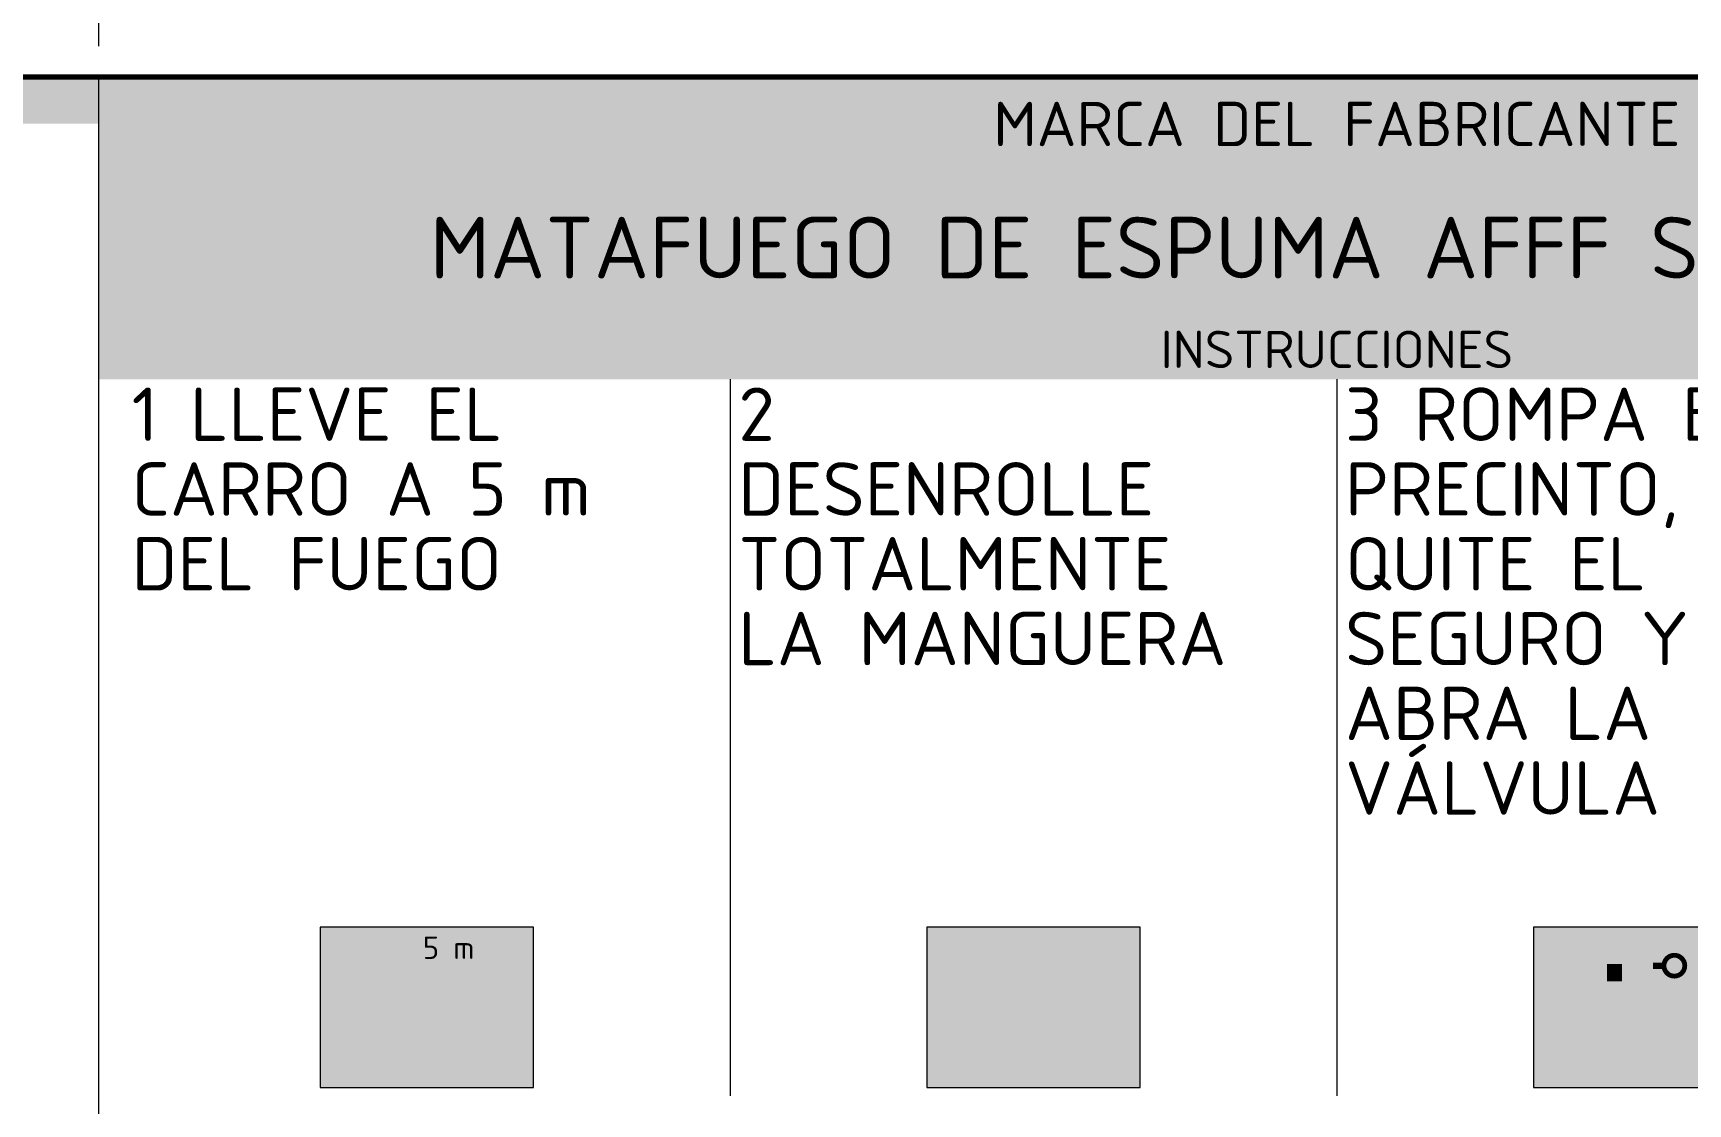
# Model space of a CAD drawing. Header units: millimetres. Extents: x 0 to 2382, y 0 to 420.
# Drawn here: x 1898.5 to 1979.1, y 291.8 to 343.9 of the extents above; entities that cross this region are included whole.
import ezdxf
from ezdxf.enums import TextEntityAlignment as Align

# ---------------------------------------------------------------- set-up
doc = ezdxf.new("R2010")
doc.units = ezdxf.units.MM
for name, color, linetype, lineweight in [('01-VISIBLE', 7, 'CONTINUOUS', 70), ('04-COTA', 3, 'CONTINUOUS', 18), ('08-FINA', 5, 'CONTINUOUS', 18), ('13-GRAFICA', 30, 'CONTINUOUS', 18)]:
    doc.layers.add(name, color=color, linetype=linetype, lineweight=lineweight)
doc.styles.add('ISO3098', font='isocpeur.ttf')
doc.dimstyles.new('FLAMA-IRAM', dxfattribs={"dimtxt": 3.5, "dimasz": 3.5, "dimexe": 2, "dimexo": 1.5, "dimgap": 1, "dimtad": 1, "dimdec": 1, "dimtxsty": 'ISO3098', "dimblk": 'IRAM_FLECHA', "dimblk1": 'IRAM_FLECHA', "dimblk2": 'IRAM_FLECHA', "dimcen": 2.5, "dimclrd": 256, "dimclre": 256, "dimclrt": 256, "dimazin": 3, "dimtfac": 1, "dimtmove": 0, "dimatfit": 3, "dimlwd": 18, "dimlwe": 18})

# ---------------------------------------------------------------- blocks, each defined once
blk = doc.blocks.new('IRAM_FLECHA')
blk.add_solid([(0, 0), (-1, 0.125), (-1, -0.125)])

msp = doc.modelspace()

# ---------------------------------------------------------------- hatches: boundary and pattern name
at = {"layer": '13-GRAFICA', "true_color": 0xeedeaa}
h = msp.add_hatch(color=7, dxfattribs=at)
h.dxf.hatch_style = 1
h.paths.add_polyline_path([(1901.681, 339.531), (1901.681, 341.801), (1841.363, 341.801), (1841.363, 339.531)])
h = msp.add_hatch(color=7, dxfattribs=at)
h.dxf.hatch_style = 1
h.paths.add_polyline_path([(2022.319, 330.001), (2022.319, 341.801), (1901.681, 341.801), (1901.681, 330.001)])
at = {"layer": '13-GRAFICA', "true_color": 0xffd200}
h = msp.add_hatch(color=7, dxfattribs=at)
h.dxf.hatch_style = 1
h.paths.add_polyline_path([(2022.319, 327.089), (2022.319, 330.001), (1901.681, 330.001), (1901.681, 327.089)])
at = {"layer": '13-GRAFICA', "true_color": 0xffffff}
h = msp.add_hatch(color=7, dxfattribs=at)
h.dxf.hatch_style = 1
h.paths.add_polyline_path([(1922.861, 292.609), (1922.861, 300.409), (1912.461, 300.409), (1912.461, 292.609)])
h = msp.add_hatch(color=7, dxfattribs=at)
h.dxf.hatch_style = 1
h.paths.add_polyline_path([(1952.42, 292.609), (1952.42, 300.409), (1942.02, 300.409), (1942.02, 292.609)])
h = msp.add_hatch(color=7, dxfattribs=at)
h.dxf.hatch_style = 1
h.paths.add_polyline_path([(1981.98, 292.609), (1981.98, 300.409), (1971.58, 300.409), (1971.58, 292.609)])
at = {"layer": '13-GRAFICA', "true_color": 0x191919}
h = msp.add_hatch(color=7, dxfattribs=at)
h.dxf.hatch_style = 1
h.paths.add_polyline_path([(1914.829, 293.409), (1914.83, 293.385), (1914.828, 293.361), (1914.824, 293.337), (1914.818, 293.314), (1914.809, 293.292), (1914.799, 293.271), (1914.786, 293.25), (1914.771, 293.232), (1914.755, 293.214), (1914.737, 293.198), (1914.718, 293.185), (1914.697, 293.173), (1914.675, 293.163), (1914.652, 293.155), (1914.629, 293.15), (1914.606, 293.147), (1914.582, 293.146), (1914.558, 293.148), (1914.534, 293.152), (1914.511, 293.158), (1914.489, 293.166), (1914.468, 293.177), (1914.447, 293.19), (1914.428, 293.204), (1914.411, 293.221), (1914.395, 293.239), (1914.381, 293.258), (1914.37, 293.279), (1914.36, 293.301), (1914.352, 293.323), (1913.826, 295.184), (1913.425, 293.338), (1913.419, 293.315), (1913.41, 293.292), (1913.4, 293.271), (1913.387, 293.251), (1913.372, 293.232), (1913.356, 293.214), (1913.338, 293.199), (1913.319, 293.185), (1913.298, 293.173), (1913.276, 293.163), (1913.253, 293.155), (1913.23, 293.15), (1913.207, 293.147), (1913.183, 293.146), (1913.159, 293.148), (1913.135, 293.152), (1913.112, 293.158), (1913.09, 293.166), (1913.068, 293.177), (1913.048, 293.19), (1913.029, 293.204), (1913.012, 293.22), (1912.996, 293.238), (1912.982, 293.258), (1912.97, 293.279), (1912.961, 293.3), (1912.953, 293.323), (1912.947, 293.346), (1912.944, 293.37), (1912.944, 293.394), (1912.945, 293.418), (1912.949, 293.441), (1913.509, 296.016), (1913.507, 296.019), (1913.492, 296.048), (1913.479, 296.078), (1913.47, 296.11), (1913.464, 296.142), (1913.461, 296.175), (1913.461, 296.208), (1913.583, 298.276), (1913.587, 298.309), (1913.593, 298.341), (1913.603, 298.372), (1913.616, 298.403), (1913.632, 298.431), (1913.65, 298.459), (1913.671, 298.484), (1913.695, 298.507), (1913.72, 298.527), (1913.748, 298.545), (1913.777, 298.561), (1913.778, 298.561), (1913.755, 298.582), (1913.723, 298.617), (1913.695, 298.656), (1913.67, 298.696), (1913.65, 298.74), (1913.634, 298.785), (1913.622, 298.831), (1913.615, 298.878), (1913.613, 298.926), (1913.615, 298.974), (1913.622, 299.021), (1913.634, 299.067), (1913.65, 299.112), (1913.67, 299.155), (1913.695, 299.196), (1913.723, 299.235), (1913.755, 299.27), (1913.791, 299.302), (1913.829, 299.331), (1913.87, 299.355), (1913.913, 299.376), (1913.958, 299.392), (1914.005, 299.403), (1914.052, 299.41), (1914.1, 299.413), (1914.147, 299.41), (1914.195, 299.403), (1914.241, 299.392), (1914.286, 299.376), (1914.329, 299.355), (1914.37, 299.331), (1914.408, 299.302), (1914.444, 299.27), (1914.476, 299.235), (1914.504, 299.196), (1914.529, 299.155), (1914.549, 299.112), (1914.565, 299.067), (1914.577, 299.021), (1914.584, 298.974), (1914.586, 298.926), (1914.584, 298.878), (1914.577, 298.831), (1914.565, 298.785), (1914.549, 298.74), (1914.529, 298.696), (1914.504, 298.656), (1914.476, 298.617), (1914.444, 298.582), (1914.408, 298.55), (1914.37, 298.521), (1914.329, 298.497), (1914.286, 298.476), (1914.241, 298.46), (1914.195, 298.449), (1914.191, 298.448), (1914.206, 298.426), (1914.221, 298.397), (1914.233, 298.366), (1914.242, 298.335), (1914.249, 298.303), (1914.251, 298.27), (1914.251, 298.237), (1914.224, 297.778), (1914.791, 296.993), (1915.534, 297.099), (1915.552, 297.101), (1915.57, 297.1), (1915.587, 297.099), (1915.605, 297.095), (1915.622, 297.09), (1915.639, 297.083), (1915.654, 297.074), (1915.669, 297.064), (1915.683, 297.053), (1915.696, 297.04), (1915.707, 297.026), (1915.717, 297.011), (1915.725, 296.995), (1915.732, 296.979), (1915.737, 296.962), (1915.74, 296.944), (1915.742, 296.926), (1915.742, 296.908), (1915.74, 296.89), (1915.737, 296.873), (1915.731, 296.856), (1915.724, 296.839), (1915.716, 296.824), (1915.706, 296.809), (1915.694, 296.795), (1915.682, 296.782), (1915.668, 296.771), (1915.653, 296.761), (1915.637, 296.753), (1915.62, 296.746), (1915.603, 296.741), (1915.586, 296.738), (1914.734, 296.616), (1914.716, 296.614), (1914.698, 296.614), (1914.68, 296.616), (1914.662, 296.62), (1914.645, 296.625), (1914.628, 296.632), (1914.613, 296.641), (1914.598, 296.651), (1914.584, 296.663), (1914.571, 296.676), (1914.56, 296.69), (1914.19, 297.202), (1914.129, 296.168), (1914.126, 296.136), (1914.119, 296.104), (1914.109, 296.072), (1914.096, 296.042), (1914.092, 296.034), (1914.82, 293.456), (1914.826, 293.432)])
h = msp.add_hatch(color=7, dxfattribs=at)
h.dxf.hatch_style = 1
h.paths.add_polyline_path([(1977.339, 299.32), (1977.354, 299.321), (1977.369, 299.321), (1977.384, 299.319), (1977.398, 299.316), (1977.412, 299.311), (1977.426, 299.305), (1977.439, 299.297), (1977.451, 299.289), (1977.462, 299.279), (1977.473, 299.268), (1977.482, 299.256), (1977.49, 299.244), (1977.496, 299.23), (1977.502, 299.216), (1977.505, 299.202), (1977.508, 299.187), (1977.509, 299.172), (1977.508, 299.157), (1977.507, 299.142), (1977.503, 299.128), (1977.498, 299.114), (1977.492, 299.1), (1977.485, 299.087), (1977.476, 299.075), (1977.466, 299.064), (1977.456, 299.054), (1977.444, 299.044), (1977.431, 299.037), (1977.418, 299.03), (1977.404, 299.025), (1977.389, 299.021), (1975.442, 298.595), (1975.428, 298.592), (1975.413, 298.591), (1975.398, 298.592), (1975.383, 298.594), (1975.369, 298.597), (1975.354, 298.602), (1975.341, 298.608), (1975.328, 298.615), (1975.316, 298.624), (1975.304, 298.634), (1975.294, 298.645), (1975.285, 298.657), (1975.277, 298.669), (1975.271, 298.683), (1975.265, 298.696), (1975.261, 298.711), (1975.259, 298.726), (1975.258, 298.741), (1975.258, 298.755), (1975.26, 298.77), (1975.264, 298.785), (1975.268, 298.799), (1975.274, 298.813), (1975.282, 298.825), (1975.291, 298.838), (1975.3, 298.849), (1975.311, 298.859), (1975.323, 298.868), (1975.336, 298.876), (1975.349, 298.883), (1975.363, 298.888), (1975.377, 298.892), (1977.324, 299.318)])
h = msp.add_hatch(color=7, dxfattribs=at)
h.dxf.hatch_style = 1
h.paths.add_polyline_path([(1978.097, 299.056), (1978.149, 299.088), (1978.205, 299.114), (1978.263, 299.135), (1978.322, 299.149), (1978.382, 299.158), (1978.444, 299.161), (1978.505, 299.158), (1978.565, 299.149), (1978.625, 299.135), (1978.682, 299.114), (1978.738, 299.088), (1978.79, 299.056), (1978.834, 299.024), (1978.834, 298.537), (1978.832, 298.576), (1978.826, 298.614), (1978.817, 298.651), (1978.804, 298.687), (1978.788, 298.721), (1978.768, 298.754), (1978.745, 298.785), (1978.719, 298.813), (1978.691, 298.839), (1978.66, 298.862), (1978.627, 298.881), (1978.593, 298.898), (1978.557, 298.911), (1978.52, 298.92), (1978.482, 298.926), (1978.444, 298.927), (1978.405, 298.926), (1978.368, 298.92), (1978.33, 298.911), (1978.294, 298.898), (1978.26, 298.881), (1978.227, 298.862), (1978.196, 298.839), (1978.168, 298.813), (1978.142, 298.785), (1978.119, 298.754), (1978.1, 298.721), (1978.083, 298.687), (1978.07, 298.651), (1978.061, 298.614), (1978.056, 298.576), (1978.054, 298.537), (1978.054, 299.024)])
h = msp.add_hatch(color=7, dxfattribs=at)
h.dxf.hatch_style = 1
h.paths.add_polyline_path([(1916.725, 298.303), (1920.729, 298.303), (1920.729, 298.459), (1921.041, 298.303), (1921.197, 298.303), (1921.205, 298.303), (1921.212, 298.302), (1921.22, 298.3), (1921.227, 298.298), (1921.234, 298.294), (1921.24, 298.29), (1921.247, 298.286), (1921.252, 298.281), (1921.257, 298.275), (1921.262, 298.269), (1921.266, 298.262), (1921.269, 298.255), (1921.272, 298.248), (1921.274, 298.241), (1921.275, 298.233), (1921.275, 298.225), (1921.275, 298.218), (1921.274, 298.21), (1921.272, 298.203), (1921.269, 298.196), (1921.266, 298.189), (1921.262, 298.182), (1921.257, 298.176), (1921.252, 298.17), (1921.247, 298.165), (1921.24, 298.161), (1921.234, 298.157), (1921.227, 298.153), (1921.22, 298.151), (1921.212, 298.149), (1921.205, 298.148), (1921.197, 298.147), (1921.041, 298.147), (1920.729, 297.991), (1920.729, 298.147), (1916.725, 298.147), (1916.725, 297.991), (1916.413, 298.147), (1916.257, 298.147), (1916.249, 298.148), (1916.242, 298.149), (1916.234, 298.151), (1916.227, 298.153), (1916.22, 298.157), (1916.214, 298.161), (1916.208, 298.165), (1916.202, 298.17), (1916.197, 298.176), (1916.192, 298.182), (1916.188, 298.189), (1916.185, 298.196), (1916.182, 298.203), (1916.181, 298.21), (1916.179, 298.218), (1916.179, 298.225), (1916.179, 298.233), (1916.181, 298.241), (1916.182, 298.248), (1916.185, 298.255), (1916.188, 298.262), (1916.192, 298.269), (1916.197, 298.275), (1916.202, 298.281), (1916.208, 298.286), (1916.214, 298.29), (1916.22, 298.294), (1916.227, 298.298), (1916.234, 298.3), (1916.242, 298.302), (1916.249, 298.303), (1916.257, 298.303), (1916.413, 298.303), (1916.725, 298.459)])
h = msp.add_hatch(color=7, dxfattribs=at)
h.dxf.hatch_style = 1
h.paths.add_polyline_path([(1945.922, 296.622), (1945.92, 296.652), (1945.913, 296.683), (1945.899, 296.716), (1945.878, 296.748), (1945.849, 296.779), (1945.813, 296.807), (1945.771, 296.829), (1945.723, 296.845), (1945.669, 296.854), (1945.612, 296.853), (1945.552, 296.843), (1945.492, 296.822), (1945.434, 296.79), (1945.379, 296.747), (1945.33, 296.693), (1945.288, 296.63), (1945.256, 296.558), (1945.236, 296.479), (1945.228, 296.394), (1945.234, 296.307), (1945.254, 296.218), (1945.29, 296.131), (1945.341, 296.048), (1945.407, 295.972), (1945.486, 295.906), (1945.577, 295.851), (1945.679, 295.811), (1945.788, 295.787), (1945.904, 295.78), (1946.022, 295.792), (1946.139, 295.824), (1946.253, 295.875), (1946.359, 295.945), (1946.456, 296.033), (1946.539, 296.138), (1946.606, 296.258), (1946.654, 296.389), (1946.681, 296.529), (1946.686, 296.675), (1946.668, 296.823), (1946.625, 296.969), (1946.558, 297.109), (1946.469, 297.24), (1946.358, 297.356), (1946.227, 297.456), (1946.079, 297.535), (1945.918, 297.591), (1945.747, 297.621), (1945.571, 297.624), (1945.393, 297.599), (1945.219, 297.545), (1945.052, 297.463), (1944.898, 297.353), (1944.761, 297.219), (1944.645, 297.063), (1944.554, 296.887), (1944.491, 296.696), (1944.458, 296.495), (1944.457, 296.288), (1944.489, 296.08), (1944.555, 295.877), (1944.652, 295.684), (1944.781, 295.507), (1944.939, 295.35), (1945.121, 295.218), (1945.325, 295.115), (1945.545, 295.044), (1945.777, 295.008), (1946.015, 295.009), (1946.252, 295.048), (1946.484, 295.125), (1946.703, 295.239), (1946.904, 295.388), (1947.081, 295.568), (1947.229, 295.777), (1947.344, 296.009), (1947.422, 296.259), (1947.461, 296.521), (1947.457, 296.789), (1947.411, 297.057), (1947.323, 297.316), (1947.193, 297.561), (1947.025, 297.786), (1946.821, 297.983), (1946.587, 298.147), (1946.327, 298.274), (1946.047, 298.36), (1945.754, 298.401), (1945.455, 298.395), (1945.158, 298.342), (1944.87, 298.242), (1944.599, 298.097), (1944.351, 297.909), (1944.134, 297.682), (1943.953, 297.421), (1943.814, 297.133), (1943.722, 296.823), (1943.678, 296.5), (1943.686, 296.171), (1943.746, 295.844), (1943.858, 295.527), (1944.019, 295.23), (1944.227, 294.959), (1944.477, 294.722), (1944.763, 294.525), (1945.08, 294.374), (1945.419, 294.274), (1945.773, 294.228), (1946.133, 294.239), (1946.49, 294.306), (1946.834, 294.429), (1947.158, 294.606), (1947.452, 294.834), (1947.709, 295.107), (1947.922, 295.419), (1948.085, 295.764), (1948.192, 296.133), (1948.242, 296.531), (1948.245, 296.549), (1948.25, 296.565), (1948.256, 296.582), (1948.264, 296.597), (1948.274, 296.612), (1948.285, 296.625), (1948.297, 296.638), (1948.31, 296.649), (1948.325, 296.659), (1948.34, 296.667), (1948.356, 296.674), (1948.373, 296.679), (1948.39, 296.683), (1948.407, 296.685), (1948.425, 296.685), (1948.442, 296.683), (1948.459, 296.68), (1948.476, 296.675), (1948.492, 296.668), (1948.507, 296.66), (1948.522, 296.65), (1948.535, 296.639), (1951.083, 294.299), (1951.095, 294.286), (1951.106, 294.273), (1951.115, 294.259), (1951.123, 294.243), (1951.13, 294.228), (1951.135, 294.211), (1951.138, 294.194), (1951.14, 294.177), (1951.14, 294.16), (1951.138, 294.143), (1951.134, 294.126), (1951.129, 294.109), (1951.123, 294.093), (1951.114, 294.078), (1951.105, 294.064), (1951.094, 294.051), (1951.081, 294.039), (1951.068, 294.028), (1951.054, 294.018), (1951.038, 294.01), (1951.022, 294.004), (1951.006, 293.999), (1950.989, 293.996), (1950.972, 293.994), (1950.955, 293.994), (1950.937, 293.996), (1950.921, 294), (1950.904, 294.005), (1950.888, 294.011), (1950.873, 294.02), (1950.859, 294.029), (1950.846, 294.04), (1948.548, 296.15), (1948.539, 296.076), (1948.536, 296.062), (1948.533, 296.049), (1948.418, 295.653), (1948.414, 295.64), (1948.408, 295.627), (1948.234, 295.257), (1948.228, 295.245), (1948.22, 295.233), (1947.992, 294.898), (1947.984, 294.887), (1947.975, 294.876), (1947.698, 294.583), (1947.689, 294.573), (1947.678, 294.564), (1947.362, 294.32), (1947.35, 294.312), (1947.339, 294.305), (1946.991, 294.114), (1946.978, 294.108), (1946.965, 294.103), (1946.595, 293.97), (1946.582, 293.966), (1946.568, 293.963), (1946.184, 293.891), (1946.171, 293.889), (1946.157, 293.888), (1945.769, 293.877), (1945.756, 293.877), (1945.742, 293.878), (1945.36, 293.928), (1945.347, 293.93), (1945.333, 293.934), (1944.968, 294.041), (1944.954, 294.046), (1944.942, 294.051), (1944.6, 294.214), (1944.588, 294.22), (1944.576, 294.228), (1944.267, 294.44), (1944.256, 294.448), (1944.245, 294.458), (1943.975, 294.714), (1943.966, 294.724), (1943.957, 294.734), (1943.732, 295.027), (1943.724, 295.039), (1943.717, 295.05), (1943.542, 295.372), (1943.536, 295.385), (1943.531, 295.398), (1943.41, 295.74), (1943.406, 295.753), (1943.403, 295.767), (1943.338, 296.121), (1943.336, 296.135), (1943.335, 296.148), (1943.327, 296.505), (1943.327, 296.519), (1943.328, 296.533), (1943.376, 296.884), (1943.378, 296.897), (1943.381, 296.911), (1943.482, 297.247), (1943.487, 297.26), (1943.492, 297.273), (1943.643, 297.586), (1943.649, 297.598), (1943.657, 297.61), (1943.853, 297.893), (1943.862, 297.904), (1943.871, 297.915), (1944.107, 298.161), (1944.117, 298.171), (1944.128, 298.18), (1944.397, 298.385), (1944.409, 298.393), (1944.421, 298.4), (1944.717, 298.558), (1944.729, 298.564), (1944.742, 298.569), (1945.056, 298.678), (1945.069, 298.682), (1945.083, 298.685), (1945.407, 298.743), (1945.421, 298.745), (1945.435, 298.746), (1945.761, 298.752), (1945.775, 298.752), (1945.789, 298.75), (1946.109, 298.706), (1946.123, 298.703), (1946.136, 298.7), (1946.442, 298.606), (1946.455, 298.602), (1946.468, 298.596), (1946.753, 298.457), (1946.765, 298.45), (1946.777, 298.443), (1947.034, 298.262), (1947.045, 298.254), (1947.056, 298.245), (1947.279, 298.028), (1947.289, 298.018), (1947.297, 298.007), (1947.482, 297.761), (1947.49, 297.75), (1947.497, 297.738), (1947.64, 297.468), (1947.646, 297.455), (1947.651, 297.443), (1947.748, 297.157), (1947.752, 297.143), (1947.755, 297.13), (1947.806, 296.835), (1947.807, 296.821), (1947.808, 296.808), (1947.812, 296.512), (1947.811, 296.498), (1947.81, 296.484), (1947.768, 296.194), (1947.765, 296.181), (1947.762, 296.167), (1947.675, 295.891), (1947.671, 295.878), (1947.665, 295.865), (1947.537, 295.608), (1947.531, 295.596), (1947.523, 295.584), (1947.359, 295.353), (1947.35, 295.342), (1947.341, 295.332), (1947.144, 295.132), (1947.134, 295.122), (1947.123, 295.114), (1946.9, 294.949), (1946.889, 294.941), (1946.877, 294.934), (1946.633, 294.807), (1946.621, 294.801), (1946.608, 294.797), (1946.35, 294.711), (1946.337, 294.707), (1946.323, 294.704), (1946.058, 294.661), (1946.045, 294.659), (1946.031, 294.658), (1945.765, 294.657), (1945.751, 294.657), (1945.738, 294.659), (1945.478, 294.699), (1945.465, 294.702), (1945.451, 294.705), (1945.205, 294.785), (1945.192, 294.789), (1945.179, 294.795), (1944.95, 294.911), (1944.938, 294.918), (1944.927, 294.925), (1944.722, 295.074), (1944.711, 295.082), (1944.7, 295.092), (1944.523, 295.268), (1944.514, 295.279), (1944.505, 295.289), (1944.36, 295.489), (1944.353, 295.501), (1944.346, 295.513), (1944.235, 295.731), (1944.23, 295.743), (1944.225, 295.756), (1944.151, 295.986), (1944.147, 295.999), (1944.144, 296.013), (1944.108, 296.248), (1944.106, 296.261), (1944.106, 296.275), (1944.107, 296.51), (1944.107, 296.524), (1944.109, 296.538), (1944.147, 296.767), (1944.149, 296.78), (1944.153, 296.794), (1944.225, 297.011), (1944.23, 297.024), (1944.236, 297.036), (1944.34, 297.237), (1944.347, 297.249), (1944.355, 297.26), (1944.487, 297.439), (1944.496, 297.45), (1944.506, 297.46), (1944.663, 297.614), (1944.673, 297.623), (1944.684, 297.632), (1944.86, 297.757), (1944.872, 297.765), (1944.884, 297.771), (1945.076, 297.866), (1945.089, 297.871), (1945.102, 297.876), (1945.303, 297.938), (1945.316, 297.942), (1945.33, 297.944), (1945.535, 297.974), (1945.549, 297.975), (1945.563, 297.975), (1945.767, 297.972), (1945.781, 297.971), (1945.795, 297.969), (1945.993, 297.934), (1946.007, 297.931), (1946.02, 297.927), (1946.208, 297.862), (1946.22, 297.857), (1946.233, 297.851), (1946.405, 297.759), (1946.417, 297.752), (1946.428, 297.744), (1946.581, 297.627), (1946.592, 297.618), (1946.602, 297.609), (1946.733, 297.472), (1946.742, 297.461), (1946.75, 297.45), (1946.856, 297.297), (1946.863, 297.285), (1946.869, 297.272), (1946.948, 297.107), (1946.953, 297.094), (1946.958, 297.081), (1947.008, 296.908), (1947.012, 296.895), (1947.014, 296.881), (1947.036, 296.705), (1947.037, 296.691), (1947.038, 296.677), (1947.032, 296.504), (1947.031, 296.49), (1947.029, 296.476), (1946.996, 296.308), (1946.993, 296.295), (1946.988, 296.281), (1946.931, 296.124), (1946.925, 296.111), (1946.919, 296.098), (1946.838, 295.954), (1946.831, 295.943), (1946.823, 295.931), (1946.722, 295.804), (1946.713, 295.794), (1946.703, 295.784), (1946.586, 295.677), (1946.575, 295.668), (1946.564, 295.66), (1946.434, 295.574), (1946.422, 295.567), (1946.409, 295.561), (1946.27, 295.498), (1946.257, 295.493), (1946.244, 295.489), (1946.099, 295.45), (1946.085, 295.447), (1946.072, 295.445), (1945.926, 295.43), (1945.912, 295.429), (1945.898, 295.429), (1945.754, 295.437), (1945.74, 295.439), (1945.727, 295.441), (1945.589, 295.471), (1945.576, 295.475), (1945.562, 295.48), (1945.435, 295.53), (1945.422, 295.536), (1945.409, 295.543), (1945.294, 295.612), (1945.282, 295.619), (1945.271, 295.628), (1945.17, 295.712), (1945.16, 295.722), (1945.15, 295.732), (1945.066, 295.829), (1945.057, 295.841), (1945.05, 295.852), (1944.984, 295.959), (1944.977, 295.971), (1944.971, 295.984), (1944.924, 296.097), (1944.92, 296.111), (1944.916, 296.124), (1944.889, 296.241), (1944.886, 296.255), (1944.885, 296.269), (1944.877, 296.385), (1944.876, 296.399), (1944.877, 296.413), (1944.888, 296.526), (1944.89, 296.54), (1944.893, 296.554), (1944.92, 296.661), (1944.925, 296.674), (1944.93, 296.687), (1944.973, 296.786), (1944.98, 296.798), (1944.987, 296.811), (1945.044, 296.898), (1945.053, 296.909), (1945.062, 296.92), (1945.13, 296.995), (1945.14, 297.005), (1945.151, 297.014), (1945.229, 297.075), (1945.24, 297.083), (1945.253, 297.091), (1945.336, 297.137), (1945.349, 297.143), (1945.362, 297.148), (1945.449, 297.179), (1945.463, 297.183), (1945.477, 297.186), (1945.565, 297.202), (1945.58, 297.204), (1945.594, 297.204), (1945.68, 297.205), (1945.695, 297.205), (1945.709, 297.203), (1945.792, 297.19), (1945.806, 297.187), (1945.82, 297.183), (1945.896, 297.157), (1945.91, 297.152), (1945.923, 297.146), (1945.991, 297.109), (1946.004, 297.102), (1946.016, 297.094), (1946.075, 297.048), (1946.086, 297.039), (1946.097, 297.028), (1946.145, 296.976), (1946.155, 296.964), (1946.164, 296.952), (1946.201, 296.895), (1946.209, 296.882), (1946.215, 296.868), (1946.241, 296.808), (1946.246, 296.794), (1946.251, 296.78), (1946.265, 296.719), (1946.268, 296.704), (1946.27, 296.689), (1946.273, 296.629), (1946.274, 296.614), (1946.273, 296.598), (1946.266, 296.542), (1946.264, 296.526), (1946.26, 296.511), (1946.245, 296.459), (1946.239, 296.443), (1946.232, 296.428), (1946.223, 296.413), (1946.213, 296.399), (1946.201, 296.386), (1946.188, 296.374), (1946.175, 296.364), (1946.16, 296.355), (1946.144, 296.348), (1946.128, 296.342), (1946.112, 296.338), (1946.095, 296.335), (1946.077, 296.334), (1946.06, 296.335), (1946.043, 296.337), (1946.026, 296.341), (1946.01, 296.347), (1945.994, 296.354), (1945.98, 296.363), (1945.966, 296.373), (1945.953, 296.385), (1945.941, 296.397), (1945.931, 296.411), (1945.922, 296.426), (1945.915, 296.441), (1945.909, 296.458), (1945.904, 296.474), (1945.902, 296.491), (1945.901, 296.509), (1945.902, 296.526), (1945.904, 296.543), (1945.908, 296.56), (1945.919, 296.596)])
at = {"layer": '13-GRAFICA', "true_color": 0xcba23e}
h = msp.add_hatch(color=7, dxfattribs=at)
h.dxf.hatch_style = 1
h.paths.add_polyline_path([(1975.167, 297.77), (1975.167, 298.622), (1975.897, 298.622), (1975.897, 297.77)])
at = {"layer": '13-GRAFICA', "true_color": 0x191919}
h = msp.add_hatch(color=7, dxfattribs=at)
h.dxf.hatch_style = 1
h.paths.add_polyline_path([(1977.054, 298.03), (1977.068, 298.023), (1977.081, 298.015), (1977.092, 298.006), (1977.103, 297.995), (1977.113, 297.983), (1977.122, 297.971), (1977.129, 297.957), (1977.135, 297.943), (1977.139, 297.929), (1977.142, 297.914), (1977.144, 297.899), (1977.265, 295.222), (1977.265, 295.207), (1977.264, 295.192), (1977.261, 295.177), (1977.257, 295.163), (1977.251, 295.149), (1977.244, 295.136), (1977.235, 295.124), (1977.226, 295.112), (1977.215, 295.102), (1977.204, 295.092), (1977.191, 295.084), (1977.178, 295.077), (1977.164, 295.071), (1977.15, 295.067), (1977.135, 295.064), (1977.12, 295.063), (1977.105, 295.063), (1977.091, 295.064), (1977.076, 295.067), (1977.062, 295.072), (1977.048, 295.077), (1977.035, 295.085), (1977.022, 295.093), (1977.011, 295.102), (1977, 295.113), (1976.991, 295.125), (1976.983, 295.137), (1976.976, 295.15), (1976.97, 295.164), (1976.966, 295.178), (1976.963, 295.193), (1976.962, 295.208), (1976.845, 297.78), (1975.849, 298.112), (1975.835, 298.118), (1975.821, 298.125), (1975.809, 298.133), (1975.797, 298.142), (1975.786, 298.152), (1975.777, 298.163), (1975.768, 298.176), (1975.761, 298.189), (1975.755, 298.202), (1975.75, 298.217), (1975.747, 298.231), (1975.745, 298.246), (1975.745, 298.261), (1975.746, 298.276), (1975.748, 298.29), (1975.752, 298.305), (1975.758, 298.319), (1975.765, 298.332), (1975.773, 298.345), (1975.782, 298.356), (1975.792, 298.367), (1975.803, 298.377), (1975.816, 298.385), (1975.829, 298.393), (1975.842, 298.399), (1975.857, 298.403), (1975.871, 298.407), (1975.886, 298.408), (1975.901, 298.409), (1975.916, 298.408), (1975.93, 298.405), (1975.945, 298.401), (1977.04, 298.036)])
at = {"layer": '13-GRAFICA', "true_color": 0xffd200}
h = msp.add_hatch(color=7, dxfattribs=at)
h.dxf.hatch_style = 1
h.paths.add_polyline_path([(1977.404, 298.381), (1977.404, 298.693), (1978.028, 298.693), (1978.028, 298.381)])
at = {"layer": '13-GRAFICA', "true_color": 0x191919}
h = msp.add_hatch(color=7, dxfattribs=at)
h.dxf.hatch_style = 1
h.paths.add_polyline_path([(1978.048, 298.055), (1978.002, 298.096), (1977.961, 298.142), (1977.925, 298.191), (1977.893, 298.243), (1977.867, 298.299), (1977.847, 298.356), (1977.832, 298.416), (1977.823, 298.476), (1977.82, 298.537), (1977.823, 298.599), (1977.832, 298.659), (1977.847, 298.719), (1977.867, 298.776), (1977.893, 298.832), (1977.925, 298.884), (1977.961, 298.933), (1978.002, 298.979), (1978.048, 299.02), (1978.054, 299.024), (1978.054, 298.537), (1978.054, 298.051)])
h = msp.add_hatch(color=7, dxfattribs=at)
h.dxf.hatch_style = 1
h.paths.add_polyline_path([(1978.79, 298.019), (1978.738, 297.987), (1978.682, 297.961), (1978.625, 297.94), (1978.565, 297.925), (1978.505, 297.916), (1978.444, 297.913), (1978.382, 297.916), (1978.322, 297.925), (1978.263, 297.94), (1978.205, 297.961), (1978.149, 297.987), (1978.097, 298.019), (1978.054, 298.051), (1978.054, 298.537), (1978.056, 298.499), (1978.061, 298.461), (1978.07, 298.424), (1978.083, 298.388), (1978.1, 298.354), (1978.119, 298.321), (1978.142, 298.29), (1978.168, 298.262), (1978.196, 298.236), (1978.227, 298.213), (1978.26, 298.194), (1978.294, 298.177), (1978.33, 298.164), (1978.368, 298.155), (1978.405, 298.149), (1978.444, 298.147), (1978.482, 298.149), (1978.52, 298.155), (1978.557, 298.164), (1978.593, 298.177), (1978.627, 298.194), (1978.66, 298.213), (1978.691, 298.236), (1978.719, 298.262), (1978.745, 298.29), (1978.768, 298.321), (1978.788, 298.354), (1978.804, 298.388), (1978.817, 298.424), (1978.826, 298.461), (1978.832, 298.499), (1978.834, 298.537), (1978.834, 298.051)])
h = msp.add_hatch(color=7, dxfattribs=at)
h.dxf.hatch_style = 1
h.paths.add_polyline_path([(1979.041, 298.356), (1979.02, 298.299), (1978.994, 298.243), (1978.962, 298.191), (1978.926, 298.142), (1978.885, 298.096), (1978.84, 298.055), (1978.834, 298.051), (1978.834, 298.537), (1978.834, 299.024), (1978.84, 299.02), (1978.885, 298.979), (1978.926, 298.933), (1978.962, 298.884), (1978.994, 298.832), (1979.02, 298.776), (1979.041, 298.719), (1979.056, 298.659), (1979.065, 298.599), (1979.068, 298.537), (1979.065, 298.476), (1979.056, 298.416)])
at = {"layer": '13-GRAFICA', "true_color": 0xb21820}
h = msp.add_hatch(color=7, dxfattribs=at)
h.dxf.hatch_style = 1
h.paths.add_polyline_path([(1915.633, 294.013), (1915.633, 298.225), (1917.037, 298.225), (1917.037, 294.013)])
h = msp.add_hatch(color=7, dxfattribs=at)
h.dxf.hatch_style = 1
h.paths.add_polyline_path([(1974.497, 293.389), (1974.497, 297.162), (1974.502, 297.233), (1974.517, 297.303), (1974.542, 297.372), (1974.576, 297.439), (1974.619, 297.503), (1974.672, 297.564), (1974.732, 297.621), (1974.8, 297.674), (1974.876, 297.721), (1974.957, 297.764), (1975.044, 297.8), (1975.136, 297.83), (1975.231, 297.854), (1975.33, 297.872), (1975.43, 297.882), (1975.532, 297.886), (1975.633, 297.882), (1975.733, 297.872), (1975.832, 297.854), (1975.927, 297.83), (1976.019, 297.8), (1976.106, 297.764), (1976.188, 297.721), (1976.263, 297.674), (1976.331, 297.621), (1976.392, 297.564), (1976.444, 297.503), (1976.487, 297.439), (1976.521, 297.372), (1976.546, 297.303), (1976.561, 297.233), (1976.566, 297.162), (1976.566, 293.389)])
at = {"layer": '13-GRAFICA', "true_color": 0xe63c14}
h = msp.add_hatch(color=7, dxfattribs=at)
h.dxf.hatch_style = 1
h.paths.add_polyline_path([(1920.204, 293.292), (1920.194, 293.293), (1920.185, 293.296), (1920.175, 293.299), (1920.166, 293.304), (1920.158, 293.309), (1920.15, 293.315), (1920.143, 293.322), (1920.136, 293.33), (1920.131, 293.338), (1920.126, 293.347), (1920.122, 293.356), (1919.86, 294.077), (1919.857, 294.086), (1919.855, 294.096), (1919.854, 294.106), (1919.854, 294.116), (1919.855, 294.126), (1919.857, 294.136), (1919.86, 294.145), (1919.864, 294.154), (1920.192, 294.809), (1920.197, 294.818), (1920.202, 294.826), (1920.208, 294.833), (1920.215, 294.84), (1920.223, 294.845), (1920.231, 294.851), (1920.239, 294.855), (1920.248, 294.859), (1920.258, 294.861), (1920.267, 294.863), (1920.277, 294.864), (1920.286, 294.863), (1920.296, 294.862), (1920.305, 294.86), (1920.314, 294.857), (1920.323, 294.854), (1920.331, 294.849), (1920.339, 294.844), (1920.347, 294.837), (1920.353, 294.83), (1920.359, 294.823), (1920.365, 294.815), (1920.472, 294.63), (1920.676, 295.444), (1920.679, 295.454), (1920.682, 295.463), (1920.687, 295.471), (1920.692, 295.479), (1920.699, 295.487), (1920.705, 295.494), (1920.713, 295.5), (1920.721, 295.505), (1920.73, 295.51), (1920.739, 295.513), (1920.748, 295.516), (1920.757, 295.518), (1920.767, 295.519), (1920.777, 295.519), (1920.786, 295.518), (1920.796, 295.516), (1920.805, 295.513), (1920.814, 295.509), (1920.823, 295.504), (1920.831, 295.499), (1920.838, 295.493), (1920.845, 295.486), (1920.851, 295.478), (1921.127, 295.096), (1921.296, 296.676), (1921.297, 296.686), (1921.3, 296.695), (1921.303, 296.704), (1921.308, 296.713), (1921.313, 296.721), (1921.319, 296.729), (1921.326, 296.736), (1921.333, 296.743), (1921.341, 296.748), (1921.349, 296.753), (1921.358, 296.757), (1921.368, 296.76), (1921.377, 296.762), (1921.387, 296.764), (1921.397, 296.764), (1921.407, 296.763), (1921.416, 296.761), (1921.426, 296.758), (1921.435, 296.755), (1921.444, 296.75), (1921.452, 296.745), (1921.459, 296.739), (1921.466, 296.732), (1921.473, 296.724), (1921.478, 296.716), (1921.483, 296.707), (1921.486, 296.698), (1921.489, 296.689), (1921.793, 295.447), (1921.965, 295.733), (1921.97, 295.741), (1921.976, 295.749), (1921.983, 295.756), (1921.99, 295.762), (1921.998, 295.767), (1922.007, 295.772), (1922.016, 295.775), (1922.025, 295.778), (1922.034, 295.78), (1922.044, 295.781), (1922.054, 295.781), (1922.063, 295.78), (1922.073, 295.778), (1922.082, 295.775), (1922.091, 295.772), (1922.099, 295.767), (1922.107, 295.762), (1922.115, 295.755), (1922.122, 295.749), (1922.128, 295.741), (1922.133, 295.733), (1922.138, 295.725), (1922.141, 295.716), (1922.144, 295.707), (1922.472, 294.396), (1922.474, 294.388), (1922.474, 294.379), (1922.475, 294.37), (1922.474, 294.362), (1922.473, 294.353), (1922.276, 293.37), (1922.274, 293.361), (1922.271, 293.352), (1922.267, 293.343), (1922.262, 293.335), (1922.256, 293.327), (1922.249, 293.32), (1922.242, 293.313), (1922.234, 293.308), (1922.226, 293.303), (1922.217, 293.299), (1922.208, 293.295), (1922.199, 293.293), (1922.189, 293.292), (1922.18, 293.291), (1920.214, 293.291)])
at = {"layer": '13-GRAFICA', "true_color": 0xffbe00}
h = msp.add_hatch(color=7, dxfattribs=at)
h.dxf.hatch_style = 1
h.paths.add_polyline_path([(1920.651, 293.331), (1920.646, 293.332), (1920.64, 293.333), (1920.635, 293.335), (1920.63, 293.338), (1920.626, 293.341), (1920.621, 293.345), (1920.617, 293.349), (1920.614, 293.354), (1920.611, 293.359), (1920.608, 293.364), (1920.606, 293.369), (1920.462, 293.802), (1920.46, 293.807), (1920.459, 293.813), (1920.458, 293.819), (1920.458, 293.825), (1920.459, 293.831), (1920.46, 293.837), (1920.462, 293.843), (1920.464, 293.848), (1920.644, 294.241), (1920.647, 294.246), (1920.65, 294.251), (1920.653, 294.256), (1920.657, 294.26), (1920.661, 294.263), (1920.666, 294.266), (1920.67, 294.269), (1920.675, 294.271), (1920.68, 294.272), (1920.686, 294.274), (1920.691, 294.274), (1920.696, 294.274), (1920.701, 294.273), (1920.707, 294.272), (1920.712, 294.27), (1920.716, 294.268), (1920.721, 294.265), (1920.725, 294.262), (1920.729, 294.258), (1920.733, 294.254), (1920.736, 294.25), (1920.739, 294.245), (1920.798, 294.134), (1920.91, 294.622), (1920.912, 294.628), (1920.914, 294.633), (1920.917, 294.639), (1920.919, 294.643), (1920.923, 294.648), (1920.927, 294.652), (1920.931, 294.656), (1920.935, 294.659), (1920.94, 294.662), (1920.945, 294.664), (1920.95, 294.665), (1920.955, 294.667), (1920.961, 294.667), (1920.966, 294.667), (1920.971, 294.666), (1920.976, 294.665), (1920.982, 294.663), (1920.986, 294.661), (1920.991, 294.658), (1920.996, 294.655), (1921, 294.651), (1921.003, 294.647), (1921.007, 294.643), (1921.158, 294.414), (1921.251, 295.361), (1921.252, 295.367), (1921.254, 295.373), (1921.256, 295.378), (1921.258, 295.384), (1921.261, 295.389), (1921.264, 295.393), (1921.268, 295.398), (1921.272, 295.401), (1921.276, 295.405), (1921.281, 295.408), (1921.286, 295.41), (1921.291, 295.412), (1921.296, 295.413), (1921.302, 295.414), (1921.307, 295.414), (1921.312, 295.414), (1921.318, 295.412), (1921.323, 295.411), (1921.328, 295.409), (1921.333, 295.406), (1921.337, 295.403), (1921.341, 295.399), (1921.345, 295.395), (1921.349, 295.39), (1921.352, 295.385), (1921.354, 295.38), (1921.356, 295.375), (1921.358, 295.369), (1921.525, 294.624), (1921.619, 294.796), (1921.622, 294.801), (1921.625, 294.805), (1921.629, 294.809), (1921.633, 294.813), (1921.638, 294.816), (1921.642, 294.819), (1921.647, 294.821), (1921.652, 294.823), (1921.658, 294.824), (1921.663, 294.824), (1921.668, 294.824), (1921.673, 294.824), (1921.679, 294.823), (1921.684, 294.821), (1921.689, 294.819), (1921.693, 294.816), (1921.698, 294.813), (1921.702, 294.809), (1921.706, 294.805), (1921.709, 294.801), (1921.712, 294.796), (1921.714, 294.791), (1921.716, 294.785), (1921.718, 294.78), (1921.898, 293.993), (1921.899, 293.988), (1921.9, 293.983), (1921.9, 293.978), (1921.899, 293.973), (1921.899, 293.968), (1921.791, 293.378), (1921.789, 293.372), (1921.788, 293.367), (1921.785, 293.362), (1921.783, 293.357), (1921.779, 293.352), (1921.776, 293.348), (1921.772, 293.344), (1921.768, 293.34), (1921.763, 293.337), (1921.758, 293.335), (1921.753, 293.333), (1921.748, 293.332), (1921.743, 293.331), (1921.738, 293.331), (1920.657, 293.331)])
at = {"layer": '13-GRAFICA', "true_color": 0x191919}
h = msp.add_hatch(color=7, dxfattribs=at)
h.dxf.hatch_style = 1
h.paths.add_polyline_path([(1916.41, 293.952), (1916.401, 293.892), (1916.386, 293.832), (1916.366, 293.775), (1916.339, 293.719), (1916.308, 293.667), (1916.271, 293.618), (1916.23, 293.572), (1916.185, 293.531), (1916.136, 293.495), (1916.083, 293.463), (1916.028, 293.437), (1915.97, 293.416), (1915.911, 293.401), (1915.85, 293.392), (1915.789, 293.389), (1915.728, 293.392), (1915.667, 293.401), (1915.608, 293.416), (1915.55, 293.437), (1915.495, 293.463), (1915.442, 293.495), (1915.393, 293.531), (1915.348, 293.572), (1915.307, 293.618), (1915.27, 293.667), (1915.239, 293.719), (1915.213, 293.775), (1915.192, 293.832), (1915.177, 293.892), (1915.168, 293.952), (1915.165, 294.013), (1915.168, 294.075), (1915.177, 294.135), (1915.192, 294.195), (1915.213, 294.252), (1915.239, 294.308), (1915.27, 294.36), (1915.307, 294.409), (1915.348, 294.455), (1915.393, 294.496), (1915.442, 294.532), (1915.495, 294.564), (1915.55, 294.59), (1915.608, 294.611), (1915.667, 294.625), (1915.728, 294.634), (1915.789, 294.637), (1915.85, 294.634), (1915.911, 294.625), (1915.97, 294.611), (1916.028, 294.59), (1916.083, 294.564), (1916.136, 294.532), (1916.185, 294.496), (1916.23, 294.455), (1916.271, 294.409), (1916.308, 294.36), (1916.339, 294.308), (1916.366, 294.252), (1916.386, 294.195), (1916.401, 294.135), (1916.41, 294.075), (1916.413, 294.013)])
at = {"layer": '13-GRAFICA', "true_color": 0xc81e2d}
h = msp.add_hatch(color=7, dxfattribs=at)
h.dxf.hatch_style = 1
h.paths.add_polyline_path([(1950.964, 293.701), (1950.756, 294.637), (1951.796, 294.169)])

# ---------------------------------------------------------------- linework, layer by layer
at = {"layer": '01-VISIBLE'}
msp.add_lwpolyline([(1841.363, 255.199), (2082.637, 255.199), (2082.637, 341.801), (1841.363, 341.801)], close=True, dxfattribs=at)
at = {"layer": '08-FINA'}
for p, q in [((1901.681, 257.599), (1901.681, 341.801)), ((1932.441, 327.089), (1932.441, 292.209)), ((1962, 327.089), (1962, 292.209))]:
    msp.add_line(p, q, dxfattribs=at)
for points in [[(1922.861, 292.609), (1922.861, 300.409), (1912.461, 300.409), (1912.461, 292.609)], [(1952.42, 292.609), (1952.42, 300.409), (1942.02, 300.409), (1942.02, 292.609)], [(1981.98, 292.609), (1981.98, 300.409), (1971.58, 300.409), (1971.58, 292.609)]]:
    msp.add_lwpolyline(points, close=True, dxfattribs=at)

# ---------------------------------------------------------------- texts
at = {"layer": '13-GRAFICA', "true_color": 0x191919, "style": 'ISO3098'}
for s, height, p in [('MARCA DEL FABRICANTE', 2.16, (1962, 340.601)), ('MATAFUEGO DE ESPUMA AFFF SOBRE RUEDAS', 3, (1962, 335.001))]:
    msp.add_text(s, height=height, dxfattribs=at).set_placement(p, align=Align.TOP_CENTER)
msp.add_text('INSTRUCCIONES', height=1.82, dxfattribs=at).set_placement((1962, 328.545), align=Align.MIDDLE_CENTER)
at = {"layer": '13-GRAFICA', "true_color": 0xc81e2d, "style": 'ISO3098'}
for s, p in [('1', (1903.281, 326.689)), ('2', (1932.841, 326.689)), ('3', (1962.4, 326.689))]:
    msp.add_text(s, height=2.6, dxfattribs=at).set_placement(p, align=Align.TOP_LEFT)
at = {"layer": '13-GRAFICA', "true_color": 0x191919, "style": 'ISO3098'}
for s, p in [('LLEVE EL', (1906.129, 326.689)), ('ROMPA EL', (1965.756, 326.689)), ('CARRO A 5\xa0m', (1903.281, 323.049)), ('DESENROLLE', (1932.841, 323.049)), ('PRECINTO,', (1962.4, 323.049)), ('DEL FUEGO', (1903.281, 319.409)), ('TOTALMENTE', (1932.841, 319.409)), ('QUITE EL', (1962.4, 319.409)), ('LA MANGUERA', (1932.841, 315.769)), ('SEGURO Y', (1962.4, 315.769)), ('ABRA LA', (1962.4, 312.129)), ('VÁLVULA', (1962.4, 308.489))]:
    msp.add_text(s, height=2.6, dxfattribs=at).set_placement(p, align=Align.TOP_LEFT)
at = {"layer": '13-GRAFICA', "style": 'ISO3098'}
msp.add_text('5 m', height=1.092, dxfattribs=at).set_placement((1918.727, 298.537), align=Align.BOTTOM_CENTER)

# ---------------------------------------------------------------- dimensions: what is measured, and where the dimension line sits
at = {"layer": '04-COTA'}
msp.add_linear_dim(base=(1901.681, 345.801), p1=(1901.681, 341.801), p2=(2022.319, 341.801), dimstyle='FLAMA-IRAM', override={"dimlfac": 2.5}, dxfattribs=at).render()

doc.saveas('drawing.dxf')
